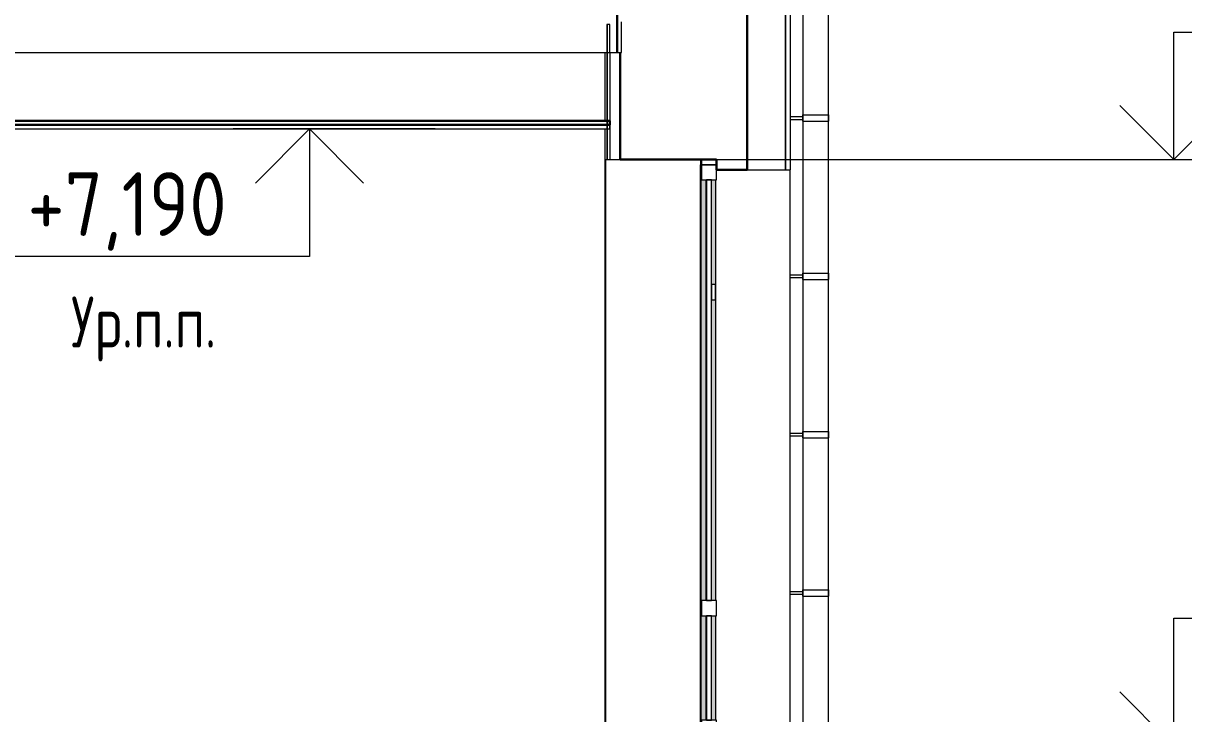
# Model space of a CAD drawing. Header units: millimetres. Extents: x -3929 to 624051, y 52832 to 514950.
# Drawn here: x 609596 to 614151, y 117641 to 120351 of the extents above; entities that cross this region are included whole.
import ezdxf

# ---------------------------------------------------------------- set-up
doc = ezdxf.new("R2010")
doc.units = ezdxf.units.MM
for name, color, linetype, lineweight in [('_ Окна', 7, 'Continuous', 9), ('Аннотация', 7, 'Continuous', 18), ('Обобщенные модели', 7, 'Continuous', 18), ('Окна', 7, 'Continuous', 9), ('Отметки', 7, 'Continuous', 9), ('Перекрытие', 7, 'Continuous', 18), ('Потолки', 7, 'Continuous', 9), ('Стены наружные', 7, 'Continuous', 18), ('Стены несущие', 7, 'Continuous', 30), ('Стены отделка', 7, 'Continuous', 30), ('Стены штриховка', 7, 'Continuous', 9)]:
    doc.layers.add(name, color=color, linetype=linetype, lineweight=lineweight)
doc.styles.add('GOST Common_1', font='GOST_Common.ttf', dxfattribs={"width": 0.9, "height": 250})
doc.styles.add('GOST Common_3', font='GOST_Common.ttf', dxfattribs={"width": 0.8, "height": 350})

# ---------------------------------------------------------------- blocks, each defined once
blk = doc.blocks.new('Водосток - Тип 1 _карниз больше 490мм_-5168659-Разрез 1-1')
at = {"layer": 'Обобщенные модели'}
for p, q in [((55908.4, 4777.6), (55908.4, 15307.2)), ((55808.4, 11920), (55808.4, 4792)), ((55806.4, 7245.3), (55806.4, 7220.3)), ((55806.4, 7245.3), (55910.4, 7245.3)), ((55910.4, 7220.3), (55910.4, 7245.3)), ((55808.4, 7237.8), (55759.5, 7237.8)), ((55759.5, 7227.8), (55808.4, 7227.8)), ((55806.4, 7220.3), (55910.4, 7220.3)), ((55808.4, 6616.7), (55756.6, 6616.7)), ((55756.6, 6606.7), (55808.4, 6606.7)), ((55806.4, 6624.2), (55806.4, 6599.2)), ((55806.4, 6624.2), (55910.4, 6624.2)), ((55910.4, 6599.2), (55910.4, 6624.2)), ((55806.4, 6599.2), (55910.4, 6599.2)), ((55808.4, 5995.6), (55756.6, 5995.6)), ((55756.6, 5985.6), (55808.4, 5985.6)), ((55806.4, 6003.1), (55806.4, 5978.1)), ((55806.4, 6003.1), (55910.4, 6003.1)), ((55806.4, 5978.1), (55910.4, 5978.1)), ((55910.4, 5978.1), (55910.4, 6003.1)), ((55806.4, 5382), (55806.4, 5357)), ((55806.4, 5382), (55910.4, 5382)), ((55910.4, 5357), (55910.4, 5382)), ((55808.4, 5374.5), (55756.6, 5374.5)), ((55756.6, 5364.5), (55808.4, 5364.5)), ((55806.4, 5357), (55910.4, 5357))]:
    blk.add_line(p, q, dxfattribs=at)
blk = doc.blocks.new('окно трехпол с фрамугой - 1800 и 1820х2300_h___нов_ ок15-V302-Разрез 1-1')
at = {"layer": 'Окна', "true_color": 0x383e42}
for points in [[(55406.3, 4795), (55409.5, 4795), (55409.5, 4810), (55406.4, 4810), (55406.4, 7050), (55409.5, 7050), (55409.5, 7070), (55406.2, 7070), (55406.2, 4795)], [(55409.5, 4810), (55409.5, 4870), (55406.8, 4870), (55406.8, 5280), (55409.5, 5280), (55409.5, 5340), (55406.8, 5340), (55406.8, 6990), (55409.5, 6990), (55409.5, 7050), (55406.4, 7050), (55406.4, 4810)]]:
    blk.add_hatch(color=250, dxfattribs=at).paths.add_polyline_path(points)
h = blk.add_hatch(color=250, dxfattribs=at)
h.paths.add_polyline_path([(55409.5, 4870), (55426.8, 4870), (55426.8, 5280), (55406.8, 5280), (55406.8, 4870)])
h.paths.add_polyline_path([(55449.5, 4870), (55466.8, 4870), (55466.8, 5280), (55449.5, 5280), (55449.5, 4988.5)])
h.paths.add_polyline_path([(55449.5, 5340), (55466.8, 5340), (55466.8, 6990), (55449.5, 6990), (55449.5, 6580.1), (55465.5, 6580.1), (55465.5, 6520), (55449.5, 6520), (55449.5, 5437.6)])
h.paths.add_polyline_path([(55409.5, 5340), (55426.8, 5340), (55426.8, 6990), (55406.8, 6990), (55406.8, 5340)])
at = {"layer": '_ Окна'}
for p, q in [((55409.5, 7070), (55409.5, 7050)), ((55469.5, 7070), (55409.5, 7070)), ((55469.5, 7050), (55469.5, 7070)), ((55409.5, 7050), (55469.5, 7050)), ((55429.5, 6990), (55429.5, 5340)), ((55449.5, 6990), (55429.5, 6990)), ((55449.5, 5340), (55449.5, 6990)), ((55429.5, 5340), (55449.5, 5340)), ((55429.5, 5280), (55429.5, 4870)), ((55449.5, 5280), (55429.5, 5280)), ((55449.5, 4870), (55449.5, 5280)), ((55429.5, 4870), (55449.5, 4870)), ((55409.5, 4810), (55409.5, 4770)), ((55469.5, 4810), (55409.5, 4810)), ((55469.5, 4770), (55469.5, 4810)), ((55409.5, 4770), (55469.5, 4770))]:
    blk.add_line(p, q, dxfattribs=at)
at = {"layer": '_ Окна', "lineweight": 18}
for p, q in [((55469.5, 7050), (55409.5, 7050)), ((55409.5, 7050), (55409.5, 6990)), ((55469.5, 6990), (55469.5, 7050)), ((55409.5, 6990), (55469.5, 6990)), ((55469.5, 5340), (55409.5, 5340)), ((55409.5, 5340), (55409.5, 5280)), ((55469.5, 5280), (55469.5, 5340)), ((55409.5, 5280), (55469.5, 5280)), ((55469.5, 4870), (55409.5, 4870)), ((55409.5, 4870), (55409.5, 4810)), ((55469.5, 4810), (55469.5, 4870)), ((55409.5, 4810), (55469.5, 4810))]:
    blk.add_line(p, q, dxfattribs=at)
at = {"layer": 'Окна'}
for p, q in [((55406.2, 7070), (55406.2, 4795)), ((55406.4, 7050), (55409.5, 7050)), ((55406.4, 7050), (55406.4, 4810)), ((55406.4, 4810), (55406.4, 7050)), ((55406.4, 7050), (55409.5, 7050)), ((55406.8, 6990), (55406.8, 5340)), ((55409.5, 6990), (55406.8, 6990)), ((55426.8, 6990), (55426.8, 5340)), ((55466.8, 5340), (55466.8, 6990)), ((55409.5, 5340), (55406.8, 5340)), ((55406.8, 5280), (55406.8, 4870)), ((55409.5, 5280), (55406.8, 5280)), ((55426.8, 5280), (55426.8, 4870)), ((55466.8, 4870), (55466.8, 5280)), ((55406.8, 4870), (55409.5, 4870)), ((55409.5, 4810), (55406.4, 4810)), ((55409.5, 4810), (55406.4, 4810))]:
    blk.add_line(p, q, dxfattribs=at)
blk = doc.blocks.new('Окна 3 - Окна 3-2466818-Разрез 1-1')
at = {"layer": '_ Окна', "lineweight": 18}
for p, q in [((55465.5, 6580.1), (55449.5, 6580.1)), ((55449.5, 6580.1), (55449.5, 6520)), ((55465.5, 6520), (55465.5, 6580.1)), ((55449.5, 6520), (55465.5, 6520))]:
    blk.add_line(p, q, dxfattribs=at)
blk = doc.blocks.new('Высотные отметки - Стрелка вниз-12094-Разрез 1-1')
at = {"layer": 'Аннотация', "lineweight": 5}
for p, q in [((-1155.9, 15420), (-1755.9, 15420)), ((-1455.9, 15420), (-1668, 15207.9)), ((-1455.9, 15420), (-1455.9, 14920)), ((-1455.9, 15420), (-1243.8, 15207.9)), ((-1455.9, 14920), (-2755.9, 14920))]:
    blk.add_line(p, q, dxfattribs=at)
blk = doc.blocks.new('Высотные отметки - Стрелка вверх-12093-Разрез 1-1')
at = {"layer": 'Аннотация', "lineweight": 5}
for p, q in [((-8716.5, 340), (-10016.5, 340)), ((-8716.5, -160), (-8716.5, 340)), ((-8716.5, -160), (-8928.6, 52.1)), ((-8716.5, -160), (-8504.4, 52.1)), ((-8416.5, -160), (-9016.5, -160))]:
    blk.add_line(p, q, dxfattribs=at)

msp = doc.modelspace()

# ---------------------------------------------------------------- linework, layer by layer
at = {"layer": 'Отметки', "lineweight": 5}
for p, q in [((611212.818, 119935.933), (610719.859, 119935.933)), ((612050.76, 119815.933), (614112.099, 119815.933))]:
    msp.add_line(p, q, dxfattribs=at)
at = {"layer": 'Перекрытие', "lineweight": 20}
for p, q in [((611944.192, 120235.933), (611944.192, 120355.933)), ((605947.456, 120235.933), (611944.192, 120235.933))]:
    msp.add_line(p, q, dxfattribs=at)
at = {"layer": 'Потолки', "lineweight": 30}
for p, q in [((611898.473, 119967.933), (605983.36, 119967.933)), ((611898.473, 119951.933), (605983.36, 119951.933)), ((611898.473, 119951.933), (611898.473, 119967.933))]:
    msp.add_line(p, q, dxfattribs=at)
at = {"layer": 'Потолки', "lineweight": 18}
for p, q in [((611898.473, 119935.933), (611898.473, 119951.933)), ((605983.36, 119935.933), (611898.473, 119935.933))]:
    msp.add_line(p, q, dxfattribs=at)
at = {"layer": 'Стены наружные'}
for p, q in [((611878.325, 120235.933), (611878.325, 119967.933)), ((611878.325, 119935.933), (611878.325, 117540.933)), ((611883.175, 117540.933), (611883.175, 119815.933)), ((611883.175, 119815.933), (611886.473, 119815.933)), ((612604.982, 119775.933), (612604.982, 117515.933))]:
    msp.add_line(p, q, dxfattribs=at)
at = {"layer": 'Стены несущие', "lineweight": 30}
for p, q in [((611927.844, 120235.933), (611927.844, 121555.933)), ((612437.86, 121555.933), (612437.86, 119775.933)), ((611938.475, 120235.933), (611938.475, 119815.933)), ((611938.475, 119815.933), (612317.856, 119815.933)), ((612317.856, 119815.933), (612317.856, 119775.933)), ((612317.856, 119775.933), (612437.86, 119775.933))]:
    msp.add_line(p, q, dxfattribs=at)
at = {"layer": 'Стены отделка', "lineweight": 18}
for p, q in [((612607.866, 119775.933), (612607.866, 121555.933)), ((611898.473, 120345.933), (611886.473, 120345.933)), ((611886.473, 120345.933), (611886.473, 119815.933)), ((611898.473, 120235.933), (611898.473, 120345.933)), ((611886.473, 119815.933), (611938.475, 119815.933)), ((612437.86, 119775.933), (612587.865, 119775.933)), ((612587.865, 119775.933), (612607.866, 119775.933))]:
    msp.add_line(p, q, dxfattribs=at)
at = {"layer": 'Стены штриховка'}
for p, q in [((612587.865, 121555.933), (612587.865, 119775.933)), ((612587.865, 119775.933), (612587.865, 121555.933)), ((611888.473, 120345.933), (611888.473, 119815.933)), ((611898.473, 120235.933), (611898.473, 119815.933))]:
    msp.add_line(p, q, dxfattribs=at)

# ---------------------------------------------------------------- block references
at = {"layer": 'Обобщенные модели'}
msp.add_blockref('Водосток - Тип 1 _карниз больше 490мм_-5168659-Разрез 1-1', (556848.36, 112745.933), dxfattribs=at)
at = {"layer": 'Окна'}
for name in ['окно трехпол с фрамугой - 1800 и 1820х2300_h___нов_ ок15-V302-Разрез 1-1', 'Окна 3 - Окна 3-2466818-Разрез 1-1']:
    msp.add_blockref(name, (556848.36, 112745.933), dxfattribs=at)
at = {"layer": 'Отметки', "lineweight": 5, "extrusion": (0, 0, -1)}
for p in [(-605395.611, 119975.933), (-605395.611, 117675.933)]:
    msp.add_blockref('Высотные отметки - Стрелка вверх-12093-Разрез 1-1', p, dxfattribs=at)
at = {"layer": 'Отметки', "lineweight": 20}
msp.add_blockref('Высотные отметки - Стрелка вниз-12094-Разрез 1-1', (612175.752, 104515.933), dxfattribs=at)

# ---------------------------------------------------------------- texts
at = {"layer": 'Аннотация', "lineweight": 9, "insert": (609783.217, 119278.378), "char_height": 200, "width": 715.383, "attachment_point": 1, "line_spacing_factor": 1.022766, "style": 'GOST Common_3', "bg_fill": 2}
msp.add_mtext('\\pxt1.8,3.6,5.4,7.2,9,10.8,12.6,14.4,16.2,18,19.8,21.6,23.4,25.2,27,28.8,30.6,32.4,34.2,36,37.8,39.6,41.4,43.2,45,46.8,48.6,50.4,52.2,54,55.8,57.6;{Ур.п.п.}', dxfattribs=at)
at = {"layer": 'Отметки', "lineweight": 20, "insert": (609612.554, 119766.489), "char_height": 250, "width": 977.53229, "attachment_point": 1, "line_spacing_factor": 1.022761, "style": 'GOST Common_1'}
msp.add_mtext('+7,190', dxfattribs=at)

doc.saveas('drawing.dxf')
